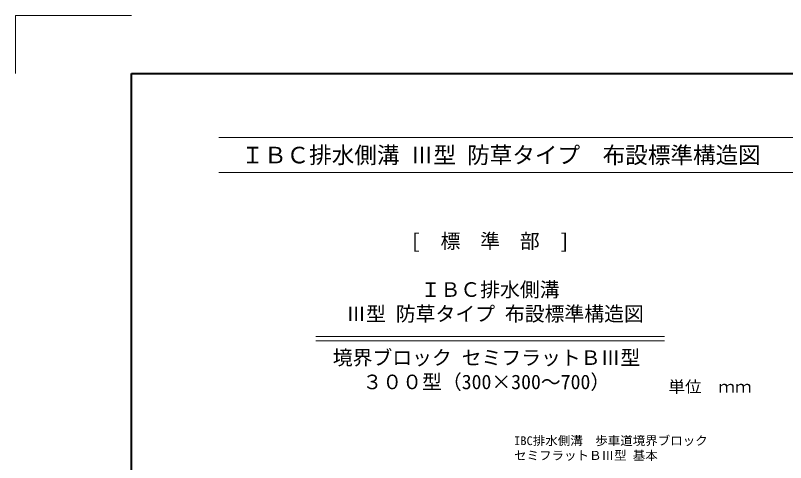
# Model space of a CAD drawing. Units: millimetres at full size; details may follow other scales. Extents: x 164402 to 209100, y 872507 to 885397.
# Drawn here: x 171976 to 174626, y 883350 to 884887 of the extents above; entities that cross this region are included whole.
import ezdxf
from ezdxf.enums import TextEntityAlignment as Align

# ---------------------------------------------------------------- set-up
doc = ezdxf.new("R2010")
doc.units = ezdxf.units.MM
doc.header["$LTSCALE"] = 40
for name, color, linetype, lineweight in [('0_2', 7, 'Continuous', 13), ('Defpoints_3', 8, 'Continuous', 0), ('図枠', 7, 'Continuous', 5), ('寸法線', 7, 'Continuous', 13)]:
    doc.layers.add(name, color=color, linetype=linetype, lineweight=lineweight)
doc.layers.add('文字', color=7, linetype='Continuous')
doc.styles.add('ＭＳ ゴシック', font='')
doc.styles.add('ＭＳ 明朝', font='')
doc.styles.get('ＭＳ ゴシック').set_extended_font_data('MS Gothic')
doc.styles.get('ＭＳ 明朝').set_extended_font_data('MS Mincho')

msp = doc.modelspace()

# ---------------------------------------------------------------- linework, layer by layer
at = {"layer": '0_2', "lineweight": 20}
for p, q in [((173009.5, 883783.55), (174209.5, 883783.55)), ((173009.5, 883768.55), (174209.5, 883768.55))]:
    msp.add_line(p, q, dxfattribs=at)
at = {"layer": 'Defpoints_3', "color": 7, "lineweight": 13}
for p, q in [((171976.24, 884887.22), (172376.24, 884887.22)), ((171976.24, 884687.22), (171976.24, 884887.22))]:
    msp.add_line(p, q, dxfattribs=at)
at = {"layer": '図枠', "lineweight": 40}
for p, q in [((172376.24, 879147.22), (172376.24, 884687.22)), ((172376.24, 884687.22), (180176.24, 884687.22))]:
    msp.add_line(p, q, dxfattribs=at)
at = {"layer": '図枠', "lineweight": 13}
for p, q in [((172676.24, 884467.22), (179876.24, 884467.22)), ((172676.24, 884347.22), (179876.24, 884347.22))]:
    msp.add_line(p, q, dxfattribs=at)

# ---------------------------------------------------------------- texts
at = {"layer": '図枠', "style": 'ＭＳ ゴシック'}
msp.add_text('\u3000ＩＢＣ排水側溝 Ⅲ型 防草タイプ\u3000布設標準構造図', height=56.96, dxfattribs=at).set_placement((172676.24, 884407.22), align=Align.MIDDLE_LEFT)
at = {"layer": '寸法線', "style": 'ＭＳ 明朝', "width": 1.05}
for s, p in [('IBC排水側溝\u3000歩車道境界ブロック', (173691.96, 883401.39)), ('セミフラットＢⅢ型 基本', (173691.96, 883350.54))]:
    msp.add_text(s, height=30.02, dxfattribs=at).set_placement(p, align=Align.BOTTOM_LEFT)
at = {"layer": '文字', "style": 'ＭＳ 明朝'}
for s, p in [('[\u3000標\u3000準\u3000部\u3000]', (173336.58, 884136.68)), ('ＩＢＣ排水側溝', (173370.7, 883970.01)), (' Ⅲ型 防草タイプ 布設標準構造図', (173080.64, 883886.68)), ('境界ブロック セミフラットＢⅢ型', (173068.2, 883735.97)), ('３００型（300×300～700）', (173170.57, 883652.64))]:
    msp.add_text(s, height=50.04, dxfattribs=at).set_placement(p, align=Align.TOP_LEFT)
at = {"layer": '文字', "style": 'ＭＳ 明朝', "width": 1.05}
msp.add_text('単位\u3000ｍｍ', height=40.03, dxfattribs=at).set_placement((174509.5, 883579.02), align=Align.BOTTOM_RIGHT)

doc.saveas('drawing.dxf')
